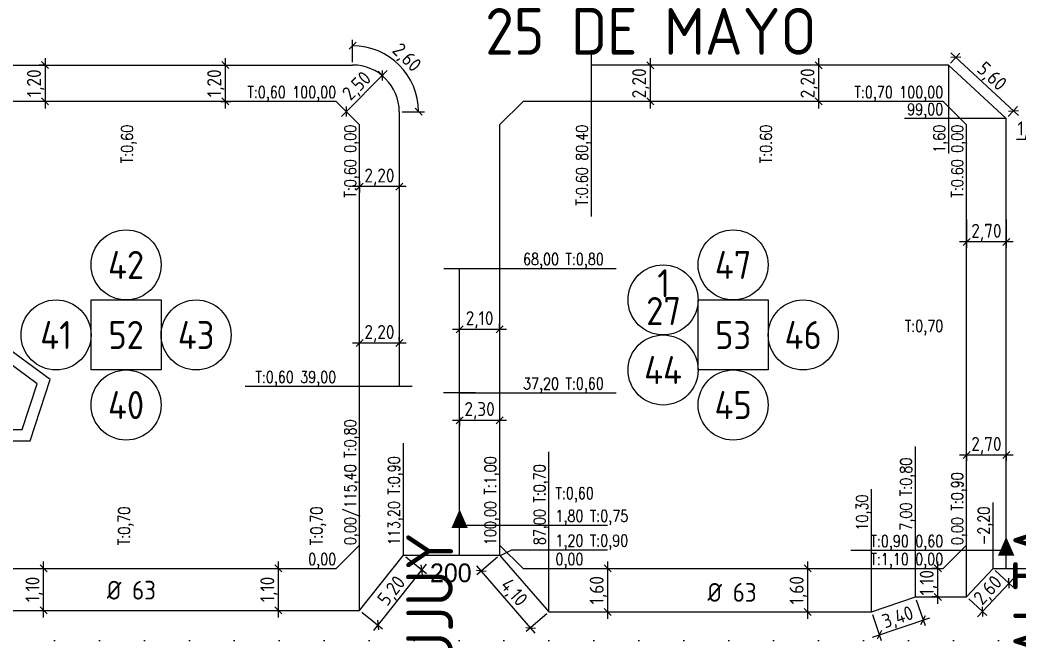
# Model space of a CAD drawing. Extents: x -48 to 13651, y -112 to 3468.
# Drawn here: x 2319.5 to 2533.5, y 1483.6 to 1616.6 of the extents above; entities that cross this region are included whole.
import ezdxf
from ezdxf.enums import TextEntityAlignment as Align

# ---------------------------------------------------------------- set-up
doc = ezdxf.new("R2010")
doc.units = 0
doc.header["$LTSCALE"] = 6
doc.header["$MEASUREMENT"] = 0
doc.linetypes.add('DOT2', pattern=[3.175, 0, -3.175])
doc.layers.get('0').update_dxf_attribs({"linetype": 'CONTINUOUS'})
doc.layers.get('DEFPOINTS').update_dxf_attribs({"linetype": 'CONTINUOUS'})
for name, color, linetype in [('50', 41, 'CONTINUOUS'), ('63', 171, 'CONTINUOUS'), ('A50', 40, 'CONTINUOUS'), ('CAS', 7, 'CONTINUOUS'), ('COTA', 2, 'CONTINUOUS'), ('MANZANAS', 7, 'CONTINUOUS'), ('NUMCASA', 12, 'CONTINUOUS'), ('NUMERO-CROQUIS', 13, 'CONTINUOUS'), ('NUMERO-MANZANA', 4, 'CONTINUOUS'), ('PROGRESIVA', 60, 'CONTINUOUS'), ('RADIO', 4, 'DOT2'), ('REDUCCIONES', 13, 'CONTINUOUS'), ('TXTDIAMETRO', 7, 'CONTINUOUS'), ('VALVULAS', 20, 'CONTINUOUS')]:
    doc.layers.add(name, color=color, linetype=linetype)
doc.layers.add('ATENCION', color=7, linetype='CONTINUOUS', plot=False)
doc.styles.add('ABADIMTCONDE', font='isocp.shx')
doc.styles.add('GEOSLAB703LTBT', font='isocp.shx', dxfattribs={"width": 0.9, "height": 8})
doc.styles.add('GOTHICE', font='GOTHICE.shx', dxfattribs={"height": 0.6})
doc.styles.add('ROMANS', font='romans.shx', dxfattribs={"width": 0.8, "height": 2.5})
doc.dimstyles.new('COTA02', dxfattribs={"dimtxt": 3, "dimasz": 1.5, "dimexe": 1.25, "dimexo": 0.625, "dimgap": 0.3, "dimtad": 1, "dimtoh": 1, "dimdsep": 46, "dimlunit": 6, "dimtxsty": 'ABADIMTCONDE', "dimblk1": 'OBLIQUE', "dimblk2": 'OBLIQUE', "dimsah": 1, "dimcen": 2.5, "dimdle": 1.5, "dimclrd": 60, "dimclre": 60, "dimclrt": 256, "dimadec": 0, "dimazin": 0, "dimtfac": 1, "dimtix": 1, "dimtofl": 0, "dimtmove": 0, "dimatfit": 0, "dimldrblk": 'OBLIQUE', "dimfxl": 1, "dimtolj": 1, "dimtzin": 0, "dimarcsym": 0})

# ---------------------------------------------------------------- blocks, each defined once
blk = doc.blocks.new('_OBLIQUE')
at = {"color": 0, "linetype": 'ByBlock'}
blk.add_line((-0.5, -0.5), (0.5, 0.5), dxfattribs=at)
blk = doc.blocks.new('*D175')
at = {"layer": 'COTA', "color": 60, "lineweight": -2, "transparency": 16777216}
for p, q in [((2324.55, 1488.67), (2324.55, 1500.65)), ((2324.66, 1499.15), (2325.8, 1499.15)), ((2324.66, 1490.17), (2325.8, 1490.17))]:
    blk.add_line(p, q, dxfattribs=at)
at = {"layer": 'DEFPOINTS', "color": 0, "transparency": 16777216}
for p in [(2324.04, 1499.15), (2324.55, 1499.15), (2324.04, 1490.17)]:
    blk.add_point(p, dxfattribs=at)
at = {"layer": 'COTA', "color": 60, "lineweight": -2, "transparency": 16777216, "xscale": 1.5, "yscale": 1.5, "zscale": 1.5}
for p, rotation in [((2324.55, 1499.15), 90), ((2324.55, 1490.17), 270)]:
    blk.add_blockref('_OBLIQUE', p, dxfattribs=dict(at, rotation=rotation))
at = {"layer": 'COTA', "transparency": 16777216, "insert": (2322.53, 1494.66), "char_height": 3, "attachment_point": 5, "rotation": 90, "style": 'ABADIMTCONDE'}
blk.add_mtext('\\A1;1,10', dxfattribs=at)
blk = doc.blocks.new('*D176')
at = {"layer": 'COTA', "color": 60, "lineweight": -2, "transparency": 16777216}
for p, q in [((2374.85, 1488.67), (2374.85, 1500.65)), ((2374.7, 1499.15), (2376.1, 1499.15)), ((2374.7, 1490.17), (2376.1, 1490.17))]:
    blk.add_line(p, q, dxfattribs=at)
at = {"layer": 'DEFPOINTS', "color": 0, "transparency": 16777216}
for p in [(2374.08, 1499.15), (2374.85, 1499.15), (2374.08, 1490.17)]:
    blk.add_point(p, dxfattribs=at)
at = {"layer": 'COTA', "color": 60, "lineweight": -2, "transparency": 16777216, "xscale": 1.5, "yscale": 1.5, "zscale": 1.5}
for p, rotation in [((2374.85, 1499.15), 90), ((2374.85, 1490.17), 270)]:
    blk.add_blockref('_OBLIQUE', p, dxfattribs=dict(at, rotation=rotation))
at = {"layer": 'COTA', "transparency": 16777216, "insert": (2372.83, 1494.66), "char_height": 3, "attachment_point": 5, "rotation": 90, "style": 'ABADIMTCONDE'}
blk.add_mtext('\\A1;1,10', dxfattribs=at)
blk = doc.blocks.new('*D179')
at = {"layer": 'COTA', "color": 60, "lineweight": -2, "transparency": 16777216}
for p, q in [((2324.78, 1606.94), (2323.64, 1606.94)), ((2324.89, 1608.44), (2324.89, 1597.65)), ((2324.78, 1599.15), (2323.64, 1599.15))]:
    blk.add_line(p, q, dxfattribs=at)
at = {"layer": 'DEFPOINTS', "color": 0, "transparency": 16777216}
for p in [(2325.41, 1606.94), (2324.89, 1599.15), (2325.41, 1599.15)]:
    blk.add_point(p, dxfattribs=at)
at = {"layer": 'COTA', "color": 60, "lineweight": -2, "transparency": 16777216, "xscale": 1.5, "yscale": 1.5, "zscale": 1.5}
for p, rotation in [((2324.89, 1606.94), 90), ((2324.89, 1599.15), 270)]:
    blk.add_blockref('_OBLIQUE', p, dxfattribs=dict(at, rotation=rotation))
at = {"layer": 'COTA', "transparency": 16777216, "insert": (2322.86, 1603.04), "char_height": 3, "attachment_point": 5, "rotation": 90, "style": 'ABADIMTCONDE'}
blk.add_mtext('\\A1;1,20', dxfattribs=at)
blk = doc.blocks.new('*D180')
at = {"layer": 'COTA', "color": 60, "lineweight": -2, "transparency": 16777216}
for p, q in [((2362.55, 1606.94), (2364.73, 1606.94)), ((2363.48, 1608.44), (2363.48, 1597.65)), ((2362.55, 1599.15), (2364.73, 1599.15))]:
    blk.add_line(p, q, dxfattribs=at)
at = {"layer": 'DEFPOINTS', "color": 0, "transparency": 16777216}
for p in [(2361.93, 1606.94), (2361.93, 1599.15), (2363.48, 1599.15)]:
    blk.add_point(p, dxfattribs=at)
at = {"layer": 'COTA', "color": 60, "lineweight": -2, "transparency": 16777216, "xscale": 1.5, "yscale": 1.5, "zscale": 1.5}
for p, rotation in [((2363.48, 1606.94), 90), ((2363.48, 1599.15), 270)]:
    blk.add_blockref('_OBLIQUE', p, dxfattribs=dict(at, rotation=rotation))
at = {"layer": 'COTA', "transparency": 16777216, "insert": (2361.45, 1603.04), "char_height": 3, "attachment_point": 5, "rotation": 90, "style": 'ABADIMTCONDE'}
blk.add_mtext('\\A1;1,20', dxfattribs=at)
blk = doc.blocks.new('*D181')
at = {"layer": 'COTA', "color": 60, "lineweight": -2, "transparency": 16777216}
for p, q in [((2398.17, 1605.78), (2388.33, 1595.93)), ((2397.37, 1604.45), (2396.22, 1605.6)), ((2389.65, 1596.73), (2388.5, 1597.88))]:
    blk.add_line(p, q, dxfattribs=at)
at = {"layer": 'DEFPOINTS', "color": 0, "transparency": 16777216}
for p in [(2397.81, 1604.01), (2389.39, 1596.99), (2390.09, 1596.29)]:
    blk.add_point(p, dxfattribs=at)
at = {"layer": 'COTA', "color": 60, "lineweight": -2, "transparency": 16777216, "xscale": 1.5, "yscale": 1.5, "zscale": 1.5}
for p, rotation in [((2397.11, 1604.71), 45.00000000000336), ((2389.39, 1596.99), 225.0000000000034)]:
    blk.add_blockref('_OBLIQUE', p, dxfattribs=dict(at, rotation=rotation))
at = {"layer": 'COTA', "transparency": 16777216, "insert": (2391.82, 1602.29), "char_height": 3, "attachment_point": 5, "rotation": 45, "style": 'ABADIMTCONDE'}
blk.add_mtext('\\A1;2,50', dxfattribs=at)
blk = doc.blocks.new('*D182')
at = {"layer": 'COTA', "color": 60, "lineweight": -2, "transparency": 16777216}
for p, q in [((2390.74, 1607.57), (2390.74, 1612.32)), ((2401.36, 1596.94), (2406.11, 1596.94))]:
    blk.add_line(p, q, dxfattribs=at)
blk.add_arc((2390.74, 1596.94), 14.12, 360, 90, dxfattribs=at)
at = {"layer": 'DEFPOINTS', "color": 0, "transparency": 16777216}
for p in [(2390.74, 1606.94), (2402.97, 1604), (2390.74, 1596.94), (2400.74, 1596.94)]:
    blk.add_point(p, dxfattribs=at)
at = {"layer": 'COTA', "color": 60, "lineweight": -2, "transparency": 16777216, "xscale": 1.5, "yscale": 1.5, "zscale": 1.5}
for p, rotation in [((2390.74, 1611.07), 180.0000000000009), ((2404.86, 1596.94), 269.9999999999991)]:
    blk.add_blockref('_OBLIQUE', p, dxfattribs=dict(at, rotation=rotation))
at = {"layer": 'COTA', "transparency": 16777216, "insert": (2402.16, 1608.36), "char_height": 3, "attachment_point": 5, "rotation": 315, "style": 'ABADIMTCONDE'}
blk.add_mtext('\\A1;2,60', dxfattribs=at)
blk = doc.blocks.new('*D183')
at = {"layer": 'COTA', "color": 60, "lineweight": -2, "transparency": 16777216}
for p, q in [((2392.23, 1582.1), (2392.23, 1579.67)), ((2400.74, 1582.1), (2400.74, 1579.67)), ((2402.24, 1580.92), (2390.73, 1580.92))]:
    blk.add_line(p, q, dxfattribs=at)
at = {"layer": 'DEFPOINTS', "color": 0, "transparency": 16777216}
for p in [(2392.23, 1582.72), (2400.74, 1582.72), (2392.23, 1580.92)]:
    blk.add_point(p, dxfattribs=at)
at = {"layer": 'COTA', "color": 60, "lineweight": -2, "transparency": 16777216, "xscale": 1.5, "yscale": 1.5, "zscale": 1.5, "rotation": 180}
blk.add_blockref('_OBLIQUE', (2392.23, 1580.92), dxfattribs=at)
at = {"layer": 'COTA', "color": 60, "lineweight": -2, "transparency": 16777216, "xscale": 1.5, "yscale": 1.5, "zscale": 1.5}
blk.add_blockref('_OBLIQUE', (2400.74, 1580.92), dxfattribs=at)
at = {"layer": 'COTA', "transparency": 16777216, "insert": (2396.49, 1582.94), "char_height": 3, "attachment_point": 5, "style": 'ABADIMTCONDE'}
blk.add_mtext('\\A1;2,20', dxfattribs=at)
blk = doc.blocks.new('*D184')
at = {"layer": 'COTA', "color": 60, "lineweight": -2, "transparency": 16777216}
for p, q in [((2402.24, 1547.4), (2390.73, 1547.4)), ((2392.23, 1548.03), (2392.23, 1548.65)), ((2400.74, 1548.03), (2400.74, 1548.65))]:
    blk.add_line(p, q, dxfattribs=at)
at = {"layer": 'DEFPOINTS', "color": 0, "transparency": 16777216}
for p in [(2392.23, 1547.4), (2392.23, 1547.4), (2400.74, 1547.4)]:
    blk.add_point(p, dxfattribs=at)
at = {"layer": 'COTA', "color": 60, "lineweight": -2, "transparency": 16777216, "xscale": 1.5, "yscale": 1.5, "zscale": 1.5, "rotation": 180}
blk.add_blockref('_OBLIQUE', (2392.23, 1547.4), dxfattribs=at)
at = {"layer": 'COTA', "color": 60, "lineweight": -2, "transparency": 16777216, "xscale": 1.5, "yscale": 1.5, "zscale": 1.5}
blk.add_blockref('_OBLIQUE', (2400.74, 1547.4), dxfattribs=at)
at = {"layer": 'COTA', "transparency": 16777216, "insert": (2396.49, 1549.43), "char_height": 3, "attachment_point": 5, "style": 'ABADIMTCONDE'}
blk.add_mtext('\\A1;2,20', dxfattribs=at)
blk = doc.blocks.new('*D185')
at = {"layer": 'COTA', "color": 60, "lineweight": -2, "transparency": 16777216}
for p, q in [((2412.16, 1530.9), (2423.73, 1530.9)), ((2413.66, 1531.57), (2413.66, 1529.65)), ((2422.23, 1531.57), (2422.23, 1529.65))]:
    blk.add_line(p, q, dxfattribs=at)
at = {"layer": 'DEFPOINTS', "color": 0, "transparency": 16777216}
for p in [(2413.66, 1532.19), (2422.23, 1532.19), (2422.23, 1530.9)]:
    blk.add_point(p, dxfattribs=at)
at = {"layer": 'COTA', "color": 60, "lineweight": -2, "transparency": 16777216, "xscale": 1.5, "yscale": 1.5, "zscale": 1.5, "rotation": 180}
blk.add_blockref('_OBLIQUE', (2413.66, 1530.9), dxfattribs=at)
at = {"layer": 'COTA', "color": 60, "lineweight": -2, "transparency": 16777216, "xscale": 1.5, "yscale": 1.5, "zscale": 1.5}
blk.add_blockref('_OBLIQUE', (2422.23, 1530.9), dxfattribs=at)
at = {"layer": 'COTA', "transparency": 16777216, "insert": (2417.94, 1532.93), "char_height": 3, "attachment_point": 5, "style": 'ABADIMTCONDE'}
blk.add_mtext('\\A1;2,30', dxfattribs=at)
blk = doc.blocks.new('*D186')
at = {"layer": 'COTA', "color": 60, "lineweight": -2, "transparency": 16777216}
for p, q in [((2511.45, 1492.46), (2513.33, 1486.94)), ((2502.06, 1489.27), (2503.94, 1483.75)), ((2502.11, 1484.45), (2514.35, 1488.61))]:
    blk.add_line(p, q, dxfattribs=at)
at = {"layer": 'DEFPOINTS', "color": 0, "transparency": 16777216}
for p in [(2511.25, 1493.05), (2501.86, 1489.86), (2512.93, 1488.13)]:
    blk.add_point(p, dxfattribs=at)
at = {"layer": 'COTA', "color": 60, "lineweight": -2, "transparency": 16777216, "xscale": 1.5, "yscale": 1.5, "zscale": 1.5}
for p, rotation in [((2512.93, 1488.13), 18.77200175074434), ((2503.54, 1484.93), 198.7720017507443)]:
    blk.add_blockref('_OBLIQUE', p, dxfattribs=dict(at, rotation=rotation))
at = {"layer": 'COTA', "transparency": 16777216, "insert": (2507.58, 1488.45), "char_height": 3, "attachment_point": 5, "rotation": 18.772, "style": 'ABADIMTCONDE'}
blk.add_mtext('\\A1;3,40', dxfattribs=at)
blk = doc.blocks.new('*D187')
at = {"layer": 'COTA', "color": 60, "lineweight": -2, "transparency": 16777216}
for p, q in [((2528.36, 1498.72), (2532.21, 1495.14)), ((2524.6, 1488.8), (2532.32, 1497.09)), ((2522.69, 1492.63), (2526.54, 1489.05))]:
    blk.add_line(p, q, dxfattribs=at)
at = {"layer": 'DEFPOINTS', "color": 0, "transparency": 16777216}
for p in [(2527.9, 1499.15), (2531.3, 1495.99), (2522.23, 1493.05)]:
    blk.add_point(p, dxfattribs=at)
at = {"layer": 'COTA', "color": 60, "lineweight": -2, "transparency": 16777216, "xscale": 1.5, "yscale": 1.5, "zscale": 1.5}
for p, rotation in [((2531.3, 1495.99), 47.04843553448384), ((2525.63, 1489.9), 227.0484355344838)]:
    blk.add_blockref('_OBLIQUE', p, dxfattribs=dict(at, rotation=rotation))
at = {"layer": 'COTA', "transparency": 16777216, "insert": (2526.98, 1494.32), "char_height": 3, "attachment_point": 5, "rotation": 47.0484, "style": 'ABADIMTCONDE'}
blk.add_mtext('\\A1;2,60', dxfattribs=at)
blk = doc.blocks.new('*D188')
at = {"layer": 'COTA', "color": 60, "lineweight": -2, "transparency": 16777216}
for p, q in [((2445.39, 1488.36), (2445.39, 1500.65)), ((2440.59, 1499.15), (2446.64, 1499.15)), ((2440.59, 1489.86), (2446.64, 1489.86))]:
    blk.add_line(p, q, dxfattribs=at)
at = {"layer": 'DEFPOINTS', "color": 0, "transparency": 16777216}
for p in [(2439.97, 1499.15), (2445.39, 1499.15), (2439.97, 1489.86)]:
    blk.add_point(p, dxfattribs=at)
at = {"layer": 'COTA', "color": 60, "lineweight": -2, "transparency": 16777216, "xscale": 1.5, "yscale": 1.5, "zscale": 1.5}
for p, rotation in [((2445.39, 1499.15), 90), ((2445.39, 1489.86), 270)]:
    blk.add_blockref('_OBLIQUE', p, dxfattribs=dict(at, rotation=rotation))
at = {"layer": 'COTA', "transparency": 16777216, "insert": (2443.36, 1494.5), "char_height": 3, "attachment_point": 5, "rotation": 90, "style": 'ABADIMTCONDE'}
blk.add_mtext('\\A1;1,60', dxfattribs=at)
blk = doc.blocks.new('*D189')
at = {"layer": 'COTA', "color": 60, "lineweight": -2, "transparency": 16777216}
for p, q in [((2488.21, 1488.36), (2488.21, 1500.65)), ((2487.03, 1499.15), (2489.46, 1499.15)), ((2487.03, 1489.86), (2489.46, 1489.86))]:
    blk.add_line(p, q, dxfattribs=at)
at = {"layer": 'DEFPOINTS', "color": 0, "transparency": 16777216}
for p in [(2486.4, 1499.15), (2488.21, 1499.15), (2486.4, 1489.86)]:
    blk.add_point(p, dxfattribs=at)
at = {"layer": 'COTA', "color": 60, "lineweight": -2, "transparency": 16777216, "xscale": 1.5, "yscale": 1.5, "zscale": 1.5}
for p, rotation in [((2488.21, 1499.15), 90), ((2488.21, 1489.86), 270)]:
    blk.add_blockref('_OBLIQUE', p, dxfattribs=dict(at, rotation=rotation))
at = {"layer": 'COTA', "transparency": 16777216, "insert": (2486.18, 1494.5), "char_height": 3, "attachment_point": 5, "rotation": 90, "style": 'ABADIMTCONDE'}
blk.add_mtext('\\A1;1,60', dxfattribs=at)
blk = doc.blocks.new('*D190')
at = {"layer": 'COTA', "color": 60, "lineweight": -2, "transparency": 16777216}
for p, q in [((2516.07, 1491.55), (2516.07, 1500.65)), ((2516.18, 1499.15), (2514.82, 1499.15)), ((2516.18, 1493.05), (2514.82, 1493.05))]:
    blk.add_line(p, q, dxfattribs=at)
at = {"layer": 'DEFPOINTS', "color": 0, "transparency": 16777216}
for p in [(2516.07, 1499.15), (2516.8, 1499.15), (2516.8, 1493.05)]:
    blk.add_point(p, dxfattribs=at)
at = {"layer": 'COTA', "color": 60, "lineweight": -2, "transparency": 16777216, "xscale": 1.5, "yscale": 1.5, "zscale": 1.5}
for p, rotation in [((2516.07, 1499.15), 90), ((2516.07, 1493.05), 270)]:
    blk.add_blockref('_OBLIQUE', p, dxfattribs=dict(at, rotation=rotation))
at = {"layer": 'COTA', "transparency": 16777216, "insert": (2514.04, 1496.1), "char_height": 3, "attachment_point": 5, "rotation": 90, "style": 'ABADIMTCONDE'}
blk.add_mtext('\\A1;1,10', dxfattribs=at)
blk = doc.blocks.new('*D191')
at = {"layer": 'COTA', "color": 60, "lineweight": -2, "transparency": 16777216}
for p, q in [((2421.76, 1501.6), (2417.38, 1497.79)), ((2429.85, 1485.33), (2417.34, 1499.74)), ((2432.31, 1489.45), (2427.93, 1485.64))]:
    blk.add_line(p, q, dxfattribs=at)
at = {"layer": 'DEFPOINTS', "color": 0, "transparency": 16777216}
for p in [(2422.23, 1502.01), (2418.32, 1498.61), (2432.78, 1489.86)]:
    blk.add_point(p, dxfattribs=at)
at = {"layer": 'COTA', "color": 60, "lineweight": -2, "transparency": 16777216, "xscale": 1.5, "yscale": 1.5, "zscale": 1.5}
for p, rotation in [((2418.32, 1498.61), 130.9825312361824), ((2428.87, 1486.46), 310.9825312361824)]:
    blk.add_blockref('_OBLIQUE', p, dxfattribs=dict(at, rotation=rotation))
at = {"layer": 'COTA', "transparency": 16777216, "insert": (2425.12, 1493.86), "char_height": 3, "attachment_point": 5, "rotation": 310.9825, "style": 'ABADIMTCONDE'}
blk.add_mtext('\\A1;4,10', dxfattribs=at)
blk = doc.blocks.new('*D192')
at = {"layer": 'COTA', "color": 60, "lineweight": -2, "transparency": 16777216}
for p, q in [((2406.5, 1500.05), (2395.25, 1485.85)), ((2402.11, 1501.62), (2406.55, 1498.09)), ((2392.71, 1489.78), (2397.16, 1486.25))]:
    blk.add_line(p, q, dxfattribs=at)
at = {"layer": 'DEFPOINTS', "color": 0, "transparency": 16777216}
for p in [(2401.62, 1502.01), (2392.22, 1490.17), (2396.18, 1487.03)]:
    blk.add_point(p, dxfattribs=at)
at = {"layer": 'COTA', "color": 60, "lineweight": -2, "transparency": 16777216, "xscale": 1.5, "yscale": 1.5, "zscale": 1.5}
for p, rotation in [((2405.57, 1498.87), 51.57738643107546), ((2396.18, 1487.03), 231.5773864310755)]:
    blk.add_blockref('_OBLIQUE', p, dxfattribs=dict(at, rotation=rotation))
at = {"layer": 'COTA', "transparency": 16777216, "insert": (2399.29, 1494.21), "char_height": 3, "attachment_point": 5, "rotation": 51.5774, "style": 'ABADIMTCONDE'}
blk.add_mtext('\\A1;5,20', dxfattribs=at)
blk = doc.blocks.new('*D193')
at = {"layer": 'COTA', "color": 60, "lineweight": -2, "transparency": 16777216}
for p, q in [((2532.21, 1523.43), (2520.73, 1523.43)), ((2522.23, 1523.32), (2522.23, 1522.18)), ((2530.71, 1523.32), (2530.71, 1522.18))]:
    blk.add_line(p, q, dxfattribs=at)
at = {"layer": 'DEFPOINTS', "color": 0, "transparency": 16777216}
for p in [(2522.23, 1523.95), (2522.23, 1523.43), (2530.71, 1523.95)]:
    blk.add_point(p, dxfattribs=at)
at = {"layer": 'COTA', "color": 60, "lineweight": -2, "transparency": 16777216, "xscale": 1.5, "yscale": 1.5, "zscale": 1.5, "rotation": 180}
blk.add_blockref('_OBLIQUE', (2522.23, 1523.43), dxfattribs=at)
at = {"layer": 'COTA', "color": 60, "lineweight": -2, "transparency": 16777216, "xscale": 1.5, "yscale": 1.5, "zscale": 1.5}
blk.add_blockref('_OBLIQUE', (2530.71, 1523.43), dxfattribs=at)
at = {"layer": 'COTA', "transparency": 16777216, "insert": (2526.47, 1525.46), "char_height": 3, "attachment_point": 5, "style": 'ABADIMTCONDE'}
blk.add_mtext('\\A1;2,70', dxfattribs=at)
blk = doc.blocks.new('*D194')
at = {"layer": 'COTA', "color": 60, "lineweight": -2, "transparency": 16777216}
for p, q in [((2522.23, 1573.85), (2522.23, 1567.81)), ((2530.71, 1573.85), (2530.71, 1567.81)), ((2532.21, 1569.06), (2520.73, 1569.06))]:
    blk.add_line(p, q, dxfattribs=at)
at = {"layer": 'DEFPOINTS', "color": 0, "transparency": 16777216}
for p in [(2522.23, 1574.48), (2530.71, 1574.48), (2522.23, 1569.06)]:
    blk.add_point(p, dxfattribs=at)
at = {"layer": 'COTA', "color": 60, "lineweight": -2, "transparency": 16777216, "xscale": 1.5, "yscale": 1.5, "zscale": 1.5, "rotation": 180}
blk.add_blockref('_OBLIQUE', (2522.23, 1569.06), dxfattribs=at)
at = {"layer": 'COTA', "color": 60, "lineweight": -2, "transparency": 16777216, "xscale": 1.5, "yscale": 1.5, "zscale": 1.5}
blk.add_blockref('_OBLIQUE', (2530.71, 1569.06), dxfattribs=at)
at = {"layer": 'COTA', "transparency": 16777216, "insert": (2526.47, 1571.09), "char_height": 3, "attachment_point": 5, "style": 'ABADIMTCONDE'}
blk.add_mtext('\\A1;2,70', dxfattribs=at)
blk = doc.blocks.new('*D195')
at = {"layer": 'COTA', "color": 60, "lineweight": -2, "transparency": 16777216}
for p, q in [((2518.8, 1607.35), (2520.77, 1609.48)), ((2533.35, 1596.11), (2518.82, 1609.58)), ((2531.13, 1595.92), (2533.1, 1598.05))]:
    blk.add_line(p, q, dxfattribs=at)
at = {"layer": 'DEFPOINTS', "color": 0, "transparency": 16777216}
for p in [(2518.38, 1606.9), (2519.92, 1608.56), (2530.71, 1595.47)]:
    blk.add_point(p, dxfattribs=at)
at = {"layer": 'COTA', "color": 60, "lineweight": -2, "transparency": 16777216, "xscale": 1.5, "yscale": 1.5, "zscale": 1.5}
for p, rotation in [((2519.92, 1608.56), 137.1637721605707), ((2532.25, 1597.13), 317.1637721605707)]:
    blk.add_blockref('_OBLIQUE', p, dxfattribs=dict(at, rotation=rotation))
at = {"layer": 'COTA', "transparency": 16777216, "insert": (2527.46, 1604.33), "char_height": 3, "attachment_point": 5, "rotation": 317.1638, "style": 'ABADIMTCONDE'}
blk.add_mtext('\\A1;5,60', dxfattribs=at)
blk = doc.blocks.new('*D196')
at = {"layer": 'COTA', "color": 60, "lineweight": -2, "transparency": 16777216}
for p, q in [((2494.91, 1606.9), (2489.28, 1606.9)), ((2490.53, 1608.4), (2490.53, 1597.65)), ((2494.91, 1599.15), (2489.28, 1599.15))]:
    blk.add_line(p, q, dxfattribs=at)
at = {"layer": 'DEFPOINTS', "color": 0, "transparency": 16777216}
for p in [(2495.53, 1606.9), (2490.53, 1599.15), (2495.53, 1599.15)]:
    blk.add_point(p, dxfattribs=at)
at = {"layer": 'COTA', "color": 60, "lineweight": -2, "transparency": 16777216, "xscale": 1.5, "yscale": 1.5, "zscale": 1.5}
for p, rotation in [((2490.53, 1606.9), 90), ((2490.53, 1599.15), 270)]:
    blk.add_blockref('_OBLIQUE', p, dxfattribs=dict(at, rotation=rotation))
at = {"layer": 'COTA', "transparency": 16777216, "insert": (2488.51, 1603.02), "char_height": 3, "attachment_point": 5, "rotation": 90, "style": 'ABADIMTCONDE'}
blk.add_mtext('\\A1;2,20', dxfattribs=at)
blk = doc.blocks.new('*D197')
at = {"layer": 'COTA', "color": 60, "lineweight": -2, "transparency": 16777216}
for p, q in [((2457.19, 1606.9), (2453.23, 1606.9)), ((2454.48, 1608.4), (2454.48, 1597.65)), ((2457.19, 1599.15), (2453.23, 1599.15))]:
    blk.add_line(p, q, dxfattribs=at)
at = {"layer": 'DEFPOINTS', "color": 0, "transparency": 16777216}
for p in [(2457.82, 1606.9), (2454.48, 1599.15), (2457.82, 1599.15)]:
    blk.add_point(p, dxfattribs=at)
at = {"layer": 'COTA', "color": 60, "lineweight": -2, "transparency": 16777216, "xscale": 1.5, "yscale": 1.5, "zscale": 1.5}
for p, rotation in [((2454.48, 1606.9), 90), ((2454.48, 1599.15), 270)]:
    blk.add_blockref('_OBLIQUE', p, dxfattribs=dict(at, rotation=rotation))
at = {"layer": 'COTA', "transparency": 16777216, "insert": (2452.45, 1603.02), "char_height": 3, "attachment_point": 5, "rotation": 90, "style": 'ABADIMTCONDE'}
blk.add_mtext('\\A1;2,20', dxfattribs=at)
blk = doc.blocks.new('*D1318')
at = {"layer": 'DEFPOINTS', "color": 0, "transparency": 16777216}
for p in [(2543.36, 1590.56), (2552.23, 1591), (2552.23, 1590.56)]:
    blk.add_point(p, dxfattribs=at)
at = {"layer": 'PROGRESIVA', "color": 60, "lineweight": -2, "transparency": 16777216}
for p, q in [((2543.36, 1591.18), (2543.36, 1592.25)), ((2552.23, 1591.18), (2552.23, 1592.25)), ((2543.36, 1591), (2532.91, 1591)), ((2552.23, 1591), (2553.73, 1591))]:
    blk.add_line(p, q, dxfattribs=at)
at = {"layer": 'PROGRESIVA', "color": 60, "lineweight": -2, "transparency": 16777216, "xscale": 1.5, "yscale": 1.5, "zscale": 1.5}
blk.add_blockref('_OBLIQUE', (2543.36, 1591), dxfattribs=at)
at = {"layer": 'PROGRESIVA', "color": 60, "lineweight": -2, "transparency": 16777216, "xscale": 1.5, "yscale": 1.5, "zscale": 1.5, "rotation": 180}
blk.add_blockref('_OBLIQUE', (2552.23, 1591), dxfattribs=at)
at = {"layer": 'PROGRESIVA', "transparency": 16777216, "insert": (2536.13, 1593.03), "char_height": 3, "attachment_point": 5, "style": 'ABADIMTCONDE'}
blk.add_mtext('\\A1;1,70', dxfattribs=at)
blk = doc.blocks.new('*D1424')
at = {"layer": 'DEFPOINTS', "color": 0, "transparency": 16777216}
for p in [(2413.66, 1549.96), (2422.23, 1550.36), (2422.23, 1549.96)]:
    blk.add_point(p, dxfattribs=at)
at = {"layer": 'PROGRESIVA', "color": 60, "lineweight": -2, "transparency": 16777216}
for p, q in [((2413.66, 1550.59), (2413.66, 1551.61)), ((2422.23, 1550.59), (2422.23, 1551.61)), ((2412.16, 1550.36), (2423.73, 1550.36))]:
    blk.add_line(p, q, dxfattribs=at)
at = {"layer": 'PROGRESIVA', "color": 60, "lineweight": -2, "transparency": 16777216, "xscale": 1.5, "yscale": 1.5, "zscale": 1.5, "rotation": 180}
blk.add_blockref('_OBLIQUE', (2413.66, 1550.36), dxfattribs=at)
at = {"layer": 'PROGRESIVA', "color": 60, "lineweight": -2, "transparency": 16777216, "xscale": 1.5, "yscale": 1.5, "zscale": 1.5}
blk.add_blockref('_OBLIQUE', (2422.23, 1550.36), dxfattribs=at)
at = {"layer": 'PROGRESIVA', "transparency": 16777216, "insert": (2417.94, 1552.39), "char_height": 3, "attachment_point": 5, "style": 'ABADIMTCONDE'}
blk.add_mtext('\\A1;2,10', dxfattribs=at)
blk = doc.blocks.new('D63')
at = {"layer": 'TXTDIAMETRO', "color": 7, "ltscale": 0.1, "style": 'ABADIMTCONDE'}
blk.add_text('Ø 63', height=4, dxfattribs=at).set_placement((0, 0), align=Align.MIDDLE)

msp = doc.modelspace()

# ---------------------------------------------------------------- linework, layer by layer
at = {"layer": '50', "ltscale": 0.1}
for p, q in [((2300.073, 1606.942), (2390.739, 1606.942)), ((2518.377, 1606.896), (2441.834, 1606.896)), ((2530.706, 1595.465), (2518.377, 1606.896)), ((2400.739, 1596.942), (2400.739, 1538.145)), ((2530.706, 1502.999), (2530.706, 1595.465)), ((2413.656, 1508.401), (2413.656, 1536.745))]:
    msp.add_line(p, q, dxfattribs=at)
msp.add_arc((2390.739, 1596.942), 10, 0, 90, dxfattribs=at)
at = {"layer": '63', "ltscale": 0.1}
for p, q in [((2413.656, 1502.007), (2413.656, 1508.401)), ((2392.224, 1490.165), (2401.617, 1502.007)), ((2401.617, 1502.007), (2422.234, 1502.007)), ((2422.234, 1502.007), (2432.784, 1489.862)), ((2530.706, 1499.145), (2530.706, 1502.999)), ((2522.234, 1493.055), (2527.904, 1499.145)), ((2527.904, 1499.145), (2550.105, 1499.145)), ((2501.86, 1489.862), (2511.253, 1493.055)), ((2511.253, 1493.055), (2522.234, 1493.055)), ((2299.116, 1490.165), (2392.224, 1490.165)), ((2432.784, 1489.862), (2501.86, 1489.862))]:
    msp.add_line(p, q, dxfattribs=at)
at = {"layer": 'A50', "ltscale": 0.1}
msp.add_line((2413.656, 1536.745), (2413.656, 1563.383), dxfattribs=at)
at = {"layer": 'CAS', "ltscale": 0.1}
for p, q in [((2441.834, 1610.093), (2441.834, 1603.699)), ((2410.287, 1563.383), (2417.025, 1563.383)), ((2403.514, 1538.145), (2397.964, 1538.145)), ((2417.072, 1536.745), (2410.24, 1536.745))]:
    msp.add_line(p, q, dxfattribs=at)
at = {"layer": 'MANZANAS'}
for p, q in [((2387.234, 1599.145), (2297.234, 1599.145)), ((2392.234, 1594.145), (2387.234, 1599.145)), ((2427.234, 1599.145), (2422.234, 1594.145)), ((2517.234, 1599.145), (2427.234, 1599.145)), ((2517.234, 1599.145), (2522.234, 1594.145)), ((2392.234, 1504.145), (2392.234, 1594.145)), ((2422.234, 1594.145), (2422.234, 1504.145)), ((2522.234, 1504.145), (2522.234, 1594.145)), ((2387.234, 1499.145), (2392.234, 1504.145)), ((2422.234, 1504.145), (2427.234, 1499.145)), ((2517.234, 1499.145), (2522.234, 1504.145)), ((2297.234, 1499.145), (2387.234, 1499.145)), ((2427.234, 1499.145), (2517.234, 1499.145))]:
    msp.add_line(p, q, dxfattribs=at)
at = {"layer": 'NUMERO-CROQUIS'}
for centre in [(2342.234, 1564.145), (2472.234, 1564.145), (2457.234, 1556.645), (2327.234, 1549.145), (2357.234, 1549.145), (2487.234, 1549.145), (2457.234, 1541.645), (2342.234, 1534.145), (2472.234, 1534.145)]:
    msp.add_circle(centre, 7.5, dxfattribs=at)
at = {"layer": 'NUMERO-MANZANA'}
for points in [[(2334.734, 1556.645), (2349.734, 1556.645), (2349.734, 1541.645), (2334.734, 1541.645)], [(2464.734, 1556.645), (2479.734, 1556.645), (2479.734, 1541.645), (2464.734, 1541.645)]]:
    msp.add_lwpolyline(points, close=True, dxfattribs=at)
at = {"layer": 'PROGRESIVA'}
for p, q in [((2441.834, 1606.896), (2441.834, 1574.485)), ((2518.377, 1606.896), (2518.377, 1587.982)), ((2530.706, 1595.465), (2508.912, 1595.465)), ((2413.656, 1563.383), (2447.196, 1563.383)), ((2400.739, 1538.145), (2367.729, 1538.145)), ((2413.656, 1536.745), (2447.196, 1536.745)), ((2401.617, 1502.007), (2401.617, 1526.005)), ((2432.784, 1489.862), (2432.784, 1524.13)), ((2511.253, 1493.055), (2511.253, 1525.257)), ((2501.86, 1489.862), (2501.86, 1516.134)), ((2527.904, 1499.145), (2527.904, 1513.258)), ((2413.656, 1508.401), (2445.321, 1508.401)), ((2392.224, 1490.165), (2392.234, 1504.145)), ((2422.234, 1504.145), (2422.234, 1502.007)), ((2522.234, 1493.055), (2522.234, 1504.145)), ((2422.234, 1502.007), (2422.562, 1502.007)), ((2422.562, 1502.007), (2424.813, 1503.135)), ((2424.813, 1503.135), (2445.321, 1503.135)), ((2530.706, 1502.999), (2497.408, 1502.999))]:
    msp.add_line(p, q, dxfattribs=at)
at = {"layer": 'RADIO', "color": 4, "ltscale": 0.5}
msp.add_line((2288.412, 1483.715), (3317.931, 1483.715), dxfattribs=at)
at = {"layer": 'REDUCCIONES'}
for points in [[(2413.656, 1511.811, 0, 3.5, 0), (2413.656, 1507.811, 3.5, 3.5, 0)], [(2530.706, 1505.921, 0, 3.5, 0), (2530.706, 1501.921, 3.5, 3.5, 0)]]:
    msp.add_lwpolyline(points, format="xyseb", dxfattribs=at)
at = {"layer": 'VALVULAS'}
for points in [[(2314.821, 1547.723), (2303.668, 1539.62), (2307.928, 1526.508), (2321.713, 1526.508), (2325.974, 1539.62)], [(2314.821, 1544.791), (2306.456, 1538.714), (2309.651, 1528.88), (2319.99, 1528.88), (2323.185, 1538.714)]]:
    msp.add_lwpolyline(points, close=True, dxfattribs=at)

# ---------------------------------------------------------------- block references
at = {"layer": 'TXTDIAMETRO'}
for p in [(2343.373, 1494.501), (2472.002, 1494.034)]:
    msp.add_blockref('D63', p, dxfattribs=at)

# ---------------------------------------------------------------- texts
at = {"layer": 'ATENCION', "style": 'GEOSLAB703LTBT'}
msp.add_text('25 DE MAYO', height=10, dxfattribs=at).set_placement((2419.141, 1614.145), align=Align.MIDDLE_LEFT)
for s, p in [('SALTA', (2537.234, 1472.415)), ('JUJUY', (2407.234, 1472.415))]:
    msp.add_text(s, height=10, rotation=90, dxfattribs=at).set_placement(p, align=Align.MIDDLE_LEFT)
at = {"layer": 'NUMCASA', "color": 12, "linetype": 'Continuous', "style": 'GOTHICE'}
msp.add_text('200', height=4, dxfattribs=at).set_placement((2411.772, 1495.012), align=Align.BOTTOM_CENTER)
at = {"layer": 'NUMERO-CROQUIS', "style": 'GEOSLAB703LTBT'}
for s, p in [('42', (2342.234, 1564.145)), ('47', (2472.234, 1564.145)), ('1', (2457.345, 1560.207)), ('27', (2457.345, 1554.265)), ('41', (2327.234, 1549.145)), ('43', (2357.234, 1549.145)), ('46', (2487.234, 1549.145)), ('44', (2457.234, 1541.645)), ('40', (2342.234, 1534.145)), ('45', (2472.234, 1534.145))]:
    msp.add_text(s, height=6, dxfattribs=at).set_placement(p, align=Align.MIDDLE)
at = {"layer": 'NUMERO-MANZANA', "style": 'GEOSLAB703LTBT'}
for s, p in [('52', (2342.234, 1549.145)), ('53', (2472.234, 1549.145))]:
    msp.add_text(s, height=6, dxfattribs=at).set_placement(p, align=Align.MIDDLE)
at = {"layer": 'PROGRESIVA', "style": 'ROMANS', "width": 0.8}
for s, p in [('T:0,60 100,00', (2387.234, 1599.145)), ('T:0,70 100,00', (2517.234, 1599.145)), ('99,00', (2517.234, 1595.465)), ('T:0,70', (2517.234, 1549.076)), ('T:0,60 39,00', (2387.234, 1538.145)), ('T:0,90 0,60', (2517.234, 1502.999)), ('0,00', (2387.234, 1499.145)), ('T:1,10 0,00', (2517.234, 1499.145))]:
    msp.add_text(s, height=2.5, dxfattribs=at).set_placement(p, align=Align.BOTTOM_RIGHT)
for s, p in [('T:0,60', (2344.445, 1594.145)), ('T:0,60 0,00', (2392.234, 1594.145)), ('T:0.60 80,40', (2441.834, 1594.145)), ('T:0.60', (2481.238, 1594.145)), ('1,60', (2518.377, 1594.145)), ('T:0.60 0,00', (2522.234, 1594.145))]:
    msp.add_text(s, height=2.5, rotation=90, dxfattribs=at).set_placement(p, align=Align.BOTTOM_RIGHT)
for s, p in [('68,00 T:0,80', (2427.234, 1563.383)), ('37,20 T:0,60', (2427.234, 1536.745)), ('T:0,60', (2434.172, 1513.258)), ('1,80 T:0,75', (2434.172, 1508.401)), ('1,20 T:0,90', (2434.172, 1503.135)), ('0,00', (2434.172, 1499.145))]:
    msp.add_text(s, height=2.5, dxfattribs=at).set_placement(p, align=Align.BOTTOM_LEFT)
for s, p in [('0,00/115,40 T:0,80', (2392.234, 1504.145)), ('113,20 T:0,90', (2401.617, 1504.145)), ('100,00 T:1,00', (2422.234, 1504.145)), ('87,00 T:0,70', (2432.784, 1504.145)), ('7,00 T:0,80', (2511.253, 1507.261)), ('0,00 T:0,90', (2522.234, 1504.145)), ('10,30', (2501.86, 1507.261)), ('T:0,70', (2343.81, 1504.145)), ('T:0,70', (2385.011, 1504.145)), ('-2,20', (2527.904, 1504.145))]:
    msp.add_text(s, height=2.5, rotation=90, dxfattribs=at).set_placement(p, align=Align.BOTTOM_LEFT)

# ---------------------------------------------------------------- dimensions: what is measured, and where the dimension line sits
at = {"layer": 'COTA'}
dim = msp.add_angular_dim_3p(base=(2402.97, 1604.004), center=(2390.739, 1596.942), p1=(2400.739, 1596.942), p2=(2390.739, 1606.942), text='2,60', dimstyle='COTA02', override={"dimadec": 4}, dxfattribs=at)
dim.commit()
dim.dimension.update_dxf_attribs({"geometry": '*D182', "text_midpoint": (2402.158, 1608.361)})
for p1, p2, distance, text, picture, middle in [((2530.706, 1595.465), (2518.377, 1606.896), -2.274, '5,60', '*D195', (2527.464, 1604.333)), ((2397.81, 1604.013), (2390.088, 1596.291), -0.993, '2,50', '*D181', (2391.815, 1602.286)), ((2401.617, 1502.007), (2392.224, 1490.165), 5.047, '5,20', '*D192', (2399.288, 1494.208)), ((2432.784, 1489.862), (2422.234, 1502.007), 5.184, '4,10', '*D191', (2425.124, 1493.863)), ((2522.234, 1493.055), (2527.904, 1499.145), -4.635, '2,60', '*D187', (2526.979, 1494.322)), ((2501.86, 1489.862), (2511.253, 1493.055), -5.205, '3,40', '*D186', (2507.58, 1488.447))]:
    dim = msp.add_aligned_dim(p1=p1, p2=p2, distance=distance, text=text, dimstyle='COTA02', dxfattribs=at)
    dim.commit()
    dim.dimension.update_dxf_attribs({"geometry": picture, "text_midpoint": middle})
for base, p1, p2, text, picture, middle in [((2324.889, 1599.145), (2325.405, 1606.942), (2325.405, 1599.145), '1,20', '*D179', (2322.864, 1603.044)), ((2363.477, 1599.145), (2361.929, 1606.942), (2361.929, 1599.145), '1,20', '*D180', (2361.452, 1603.044)), ((2324.552, 1499.145), (2324.036, 1490.165), (2324.036, 1499.145), '1,10', '*D175', (2322.527, 1494.655)), ((2374.852, 1499.145), (2374.079, 1490.165), (2374.079, 1499.145), '1,10', '*D176', (2372.827, 1494.655)), ((2445.387, 1499.145), (2439.97, 1489.862), (2439.97, 1499.145), '1,60', '*D188', (2443.362, 1494.504)), ((2488.207, 1499.145), (2486.401, 1489.862), (2486.401, 1499.145), '1,60', '*D189', (2486.182, 1494.504)), ((2516.066, 1499.145), (2516.803, 1493.055), (2516.803, 1499.145), '1,10', '*D190', (2514.041, 1496.1))]:
    dim = msp.add_linear_dim(base=base, p1=p1, p2=p2, angle=90, text=text, dimstyle='COTA02', dxfattribs=at)
    dim.commit()
    dim.dimension.update_dxf_attribs({"geometry": picture, "text_midpoint": middle})
for base, p1, p2, picture, middle in [((2454.478, 1599.145), (2457.82, 1606.896), (2457.82, 1599.145), '*D197', (2454.478, 1603.021)), ((2490.53, 1599.145), (2495.532, 1606.896), (2495.532, 1599.145), '*D196', (2490.53, 1603.021))]:
    dim = msp.add_linear_dim(base=base, p1=p1, p2=p2, angle=90, text='2,20', dimstyle='COTA02', dxfattribs=at)
    dim.commit()
    dim.dimension.update_dxf_attribs({"geometry": picture, "text_midpoint": middle, "dimtype": 160})
for base, p1, p2, text, picture, middle in [((2392.234, 1580.916), (2400.739, 1582.721), (2392.234, 1582.721), '2,20', '*D183', (2396.486, 1582.942)), ((2522.234, 1569.063), (2530.706, 1574.477), (2522.234, 1574.477), '2,70', '*D194', (2526.47, 1571.089)), ((2392.234, 1547.403), (2400.739, 1547.403), (2392.234, 1547.403), '2,20', '*D184', (2396.486, 1549.428)), ((2422.234, 1530.904), (2413.656, 1532.193), (2422.234, 1532.193), '2,30', '*D185', (2417.945, 1532.93)), ((2522.234, 1523.434), (2530.706, 1523.949), (2522.234, 1523.949), '2,70', '*D193', (2526.47, 1525.459))]:
    dim = msp.add_linear_dim(base=base, p1=p1, p2=p2, text=text, dimstyle='COTA02', dxfattribs=at)
    dim.commit()
    dim.dimension.update_dxf_attribs({"geometry": picture, "text_midpoint": middle})
at = {"layer": 'PROGRESIVA'}
dim = msp.add_linear_dim(base=(2552.234, 1591), p1=(2543.358, 1590.557), p2=(2552.234, 1590.557), text='1,70', dimstyle='COTA02', dxfattribs=at)
dim.commit()
dim.dimension.update_dxf_attribs({"geometry": '*D1318', "text_midpoint": (2536.132, 1591), "dimtype": 160})
dim = msp.add_linear_dim(base=(2422.234, 1550.362), p1=(2413.656, 1549.965), p2=(2422.234, 1549.965), text='2,10', dimstyle='COTA02', dxfattribs=at)
dim.commit()
dim.dimension.update_dxf_attribs({"geometry": '*D1424', "text_midpoint": (2417.945, 1552.388)})

doc.saveas('drawing.dxf')
